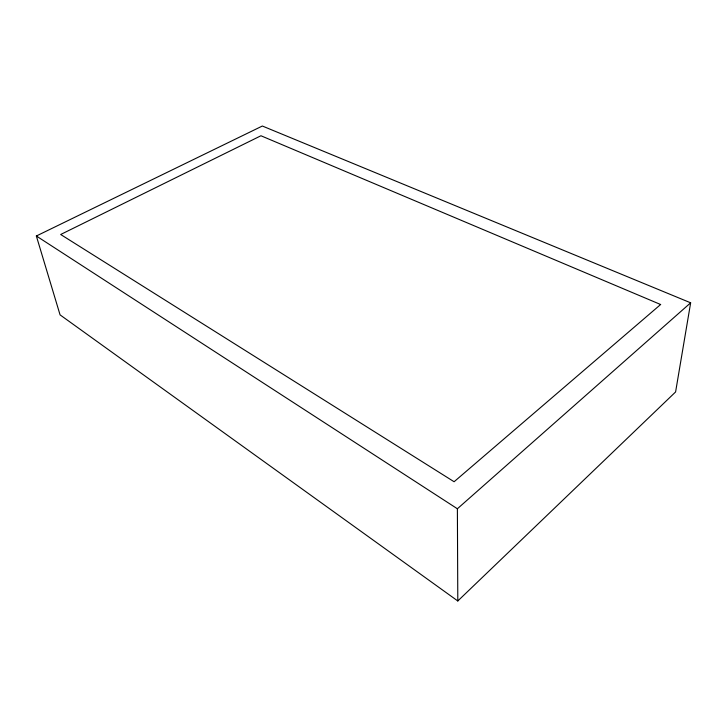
<?xml version="1.0" encoding="UTF-8"?>
<svg xmlns="http://www.w3.org/2000/svg" width="727" height="727" viewBox="0 0 727 727"><rect width="100%" height="100%" fill="white"/><g stroke="black" fill="none" stroke-linecap="round" stroke-linejoin="round"><path stroke-width="1.09" d="M690.65 302.814L675.592 391.953L457.801 600.975L60.068 314.873L36.35 235.993L262.356 126.025L690.65 302.814L457.383 508.764L457.801 600.975M36.35 235.993L457.383 508.764M660.634 304.513L454.102 481.737L60.677 234.494L260.948 135.758L660.634 304.513"/></g></svg>
